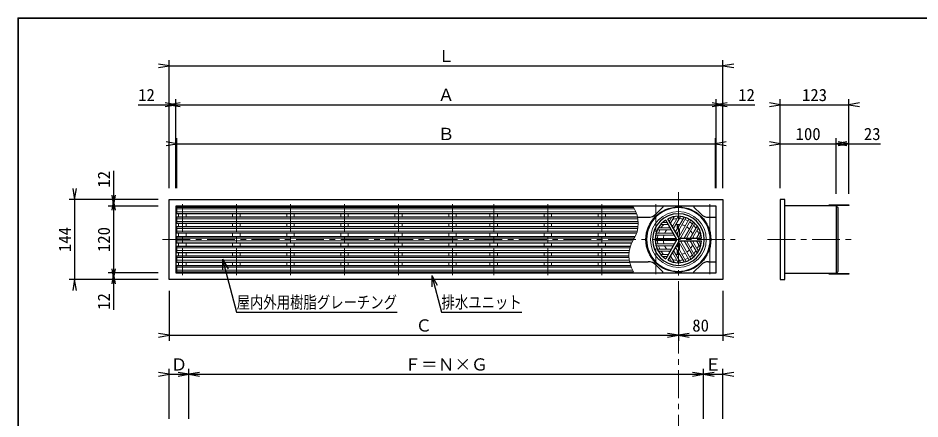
# Model space of a CAD drawing. Units: millimetres, scale not verified. Extents: x -1488 to 1365, y -1052 to 870.
# Drawn here: x -1365 to 254, y 150 to 870 of the extents above; entities that cross this region are included whole.
import ezdxf
from ezdxf.enums import TextEntityAlignment as Align

# ---------------------------------------------------------------- set-up
doc = ezdxf.new("R2010")
doc.units = ezdxf.units.MM
doc.header["$LTSCALE"] = 10
doc.linetypes.add('CHAIN1', pattern=[8, 5, -1, 1, -1])
for name, color, linetype, lineweight in [('0-0_計極細', 45, 'Continuous', 15), ('0-1_計細線', 3, 'Continuous', 25), ('0-8_枠中線', 5, 'Continuous', 35)]:
    doc.layers.add(name, color=color, linetype=linetype, lineweight=lineweight)
doc.layers.add('0-5_寸法線', color=7, linetype='Continuous')
doc.styles.add('ＭＳ ゴシック', font='')
doc.styles.get('ＭＳ ゴシック').set_extended_font_data('MS Gothic')

# ---------------------------------------------------------------- blocks, each defined once
blk = doc.blocks.new('open_arrow')
at = {"color": 0, "linetype": 'Continuous', "lineweight": -2}
blk.add_lwpolyline([(7.5, 1.25), (0, 0), (7.5, -1.25)], dxfattribs=at)

msp = doc.modelspace()

# ---------------------------------------------------------------- linework, layer by layer
at = {"layer": '0-0_計極細', "linetype": 'CHAIN1'}
for p, q in [((-179.4, 557.3), (-179.4, -131.84)), ((-1069.9, 535.86), (-1069.9, 408.18)), ((-972.9, 535.86), (-972.9, 408.18)), ((-875.9, 535.86), (-875.9, 408.18)), ((-778.9, 535.86), (-778.9, 408.18)), ((-681.9, 535.86), (-681.9, 408.18)), ((-584.9, 535.86), (-584.9, 408.18)), ((-510.9, 535.86), (-510.9, 408.18)), ((-413.9, 535.86), (-413.9, 408.18)), ((-316.9, 535.86), (-316.9, 408.18)), ((-219.9, 535.86), (-219.9, 409.71)), ((-122.9, 535.86), (-122.9, 409.71)), ((-1105.7, 472.21), (-77.45, 472.21)), ((-19.41, 472.21), (131.15, 472.21))]:
    msp.add_line(p, q, dxfattribs=at)
at = {"layer": '0-0_計極細'}
for p, q in [((-1079.9, 527.01), (-258.03, 527.01)), ((-1079.9, 522.01), (-255.65, 522.01)), ((-1076.65, 512.71), (-1076.65, 518.81)), ((-1063.15, 512.71), (-1063.15, 518.81)), ((-979.65, 512.71), (-979.65, 518.81)), ((-966.15, 512.71), (-966.15, 518.81)), ((-882.65, 512.71), (-882.65, 518.81)), ((-869.15, 512.71), (-869.15, 518.81)), ((-785.65, 512.71), (-785.65, 518.81)), ((-772.15, 512.71), (-772.15, 518.81)), ((-688.65, 512.71), (-688.65, 518.81)), ((-675.15, 512.71), (-675.15, 518.81)), ((-591.65, 512.71), (-591.65, 518.81)), ((-578.15, 512.71), (-578.15, 518.81)), ((-517.65, 512.71), (-517.65, 518.81)), ((-504.15, 512.71), (-504.15, 518.81)), ((-420.65, 512.71), (-420.65, 518.81)), ((-407.15, 512.71), (-407.15, 518.81)), ((-323.65, 512.71), (-323.65, 518.81)), ((-310.15, 512.71), (-310.15, 518.81)), ((-1079.9, 509.51), (-252.15, 509.51)), ((-1079.9, 504.51), (-251.61, 504.51)), ((-205.25, 502.57), (-201.27, 502.57)), ((-192.77, 509.78), (-194.76, 506.33)), ((-186.85, 513), (-193.45, 501.56)), ((-180.29, 512.31), (-189.25, 496.8)), ((-175.62, 513.39), (-187.95, 492.03)), ((-169.81, 511.4), (-183.75, 487.26)), ((-165.89, 511.17), (-182.44, 482.5)), ((-160.65, 508.2), (-178.24, 477.73)), ((-157.61, 506.45), (-175.2, 475.97)), ((-152.42, 503.39), (-168.97, 474.72)), ((-1079.9, 492.11), (-252.28, 492.11)), ((-1079.9, 487.11), (-253.38, 487.11)), ((-1076.65, 495.31), (-1076.65, 501.31)), ((-1063.15, 495.31), (-1063.15, 501.31)), ((-979.65, 495.31), (-979.65, 501.31)), ((-966.15, 495.31), (-966.15, 501.31)), ((-882.65, 495.31), (-882.65, 501.31)), ((-869.15, 495.31), (-869.15, 501.31)), ((-785.65, 495.31), (-785.65, 501.31)), ((-772.15, 495.31), (-772.15, 501.31)), ((-688.65, 495.31), (-688.65, 501.31)), ((-675.15, 495.31), (-675.15, 501.31)), ((-591.65, 495.31), (-591.65, 501.31)), ((-578.15, 495.31), (-578.15, 501.31)), ((-517.65, 495.31), (-517.65, 501.31)), ((-504.15, 495.31), (-504.15, 501.31)), ((-420.65, 495.31), (-420.65, 501.31)), ((-407.15, 495.31), (-407.15, 501.31)), ((-323.65, 495.31), (-323.65, 501.31)), ((-310.15, 495.31), (-310.15, 501.31)), ((-216.96, 489.52), (-192.29, 489.52)), ((-213.69, 493.03), (-195.77, 493.03)), ((-211.01, 499.05), (-197.8, 499.05)), ((-181.41, 491.31), (-181.41, 499.23)), ((-180.91, 492.18), (-180.91, 499.26)), ((-177.9, 497.4), (-177.9, 499.26)), ((-177.9, 478.33), (-177.9, 490.37)), ((-177.4, 498.27), (-177.4, 499.23)), ((-177.4, 479.2), (-177.4, 491.24)), ((-150.26, 500.11), (-164.19, 475.97)), ((-145.64, 496.08), (-157.97, 474.72)), ((-144.23, 491.49), (-153.19, 475.97)), ((-140.35, 486.16), (-146.96, 474.72)), ((-1079.9, 474.71), (-258.42, 474.71)), ((-1079.9, 469.71), (-261.39, 469.71)), ((-1076.65, 477.91), (-1076.65, 483.91)), ((-1063.15, 477.91), (-1063.15, 483.91)), ((-979.65, 477.91), (-979.65, 483.91)), ((-966.15, 477.91), (-966.15, 483.91)), ((-882.65, 477.91), (-882.65, 483.91)), ((-869.15, 477.91), (-869.15, 483.91)), ((-785.65, 477.91), (-785.65, 483.91)), ((-772.15, 477.91), (-772.15, 483.91)), ((-688.65, 477.91), (-688.65, 483.91)), ((-675.15, 477.91), (-675.15, 483.91)), ((-591.65, 477.91), (-591.65, 483.91)), ((-578.15, 477.91), (-578.15, 483.91)), ((-517.65, 477.91), (-517.65, 483.91)), ((-504.15, 477.91), (-504.15, 483.91)), ((-420.65, 477.91), (-420.65, 483.91)), ((-407.15, 477.91), (-407.15, 483.91)), ((-323.65, 477.91), (-323.65, 483.91)), ((-310.15, 477.91), (-310.15, 483.91)), ((-219.95, 473.97), (-184.76, 473.97)), ((-219.95, 470.45), (-184.76, 470.45)), ((-219.9, 479.99), (-186.79, 479.99)), ((-218.14, 483.5), (-190.27, 483.5)), ((-181.41, 480.2), (-181.41, 484.29)), ((-180.91, 479.33), (-180.91, 485.16)), ((-152.42, 441.03), (-168.97, 469.7)), ((-145.64, 448.34), (-157.97, 469.7)), ((-140.35, 458.26), (-146.96, 469.7)), ((-140.19, 479.42), (-142.18, 475.97)), ((-1079.9, 457.31), (-266.43, 457.31)), ((-1076.65, 460.51), (-1076.65, 466.51)), ((-1063.15, 460.51), (-1063.15, 466.51)), ((-979.65, 460.51), (-979.65, 466.51)), ((-966.15, 460.51), (-966.15, 466.51)), ((-882.65, 460.51), (-882.65, 466.51)), ((-869.15, 460.51), (-869.15, 466.51)), ((-785.65, 460.51), (-785.65, 466.51)), ((-772.15, 460.51), (-772.15, 466.51)), ((-688.65, 460.51), (-688.65, 466.51)), ((-675.15, 460.51), (-675.15, 466.51)), ((-591.65, 460.51), (-591.65, 466.51)), ((-578.15, 460.51), (-578.15, 466.51)), ((-517.65, 460.51), (-517.65, 466.51)), ((-504.15, 460.51), (-504.15, 466.51)), ((-420.65, 460.51), (-420.65, 466.51)), ((-407.15, 460.51), (-407.15, 466.51)), ((-323.65, 460.51), (-323.65, 466.51)), ((-310.15, 460.51), (-310.15, 466.51)), ((-219.9, 464.43), (-186.79, 464.43)), ((-218.14, 460.92), (-190.27, 460.92)), ((-216.96, 454.9), (-192.29, 454.9)), ((-169.81, 433.02), (-183.75, 457.16)), ((-165.89, 433.25), (-182.44, 461.93)), ((-181.41, 460.13), (-181.41, 464.22)), ((-180.91, 459.26), (-180.91, 465.09)), ((-160.65, 436.22), (-178.24, 466.69)), ((-177.9, 454.05), (-177.9, 466.09)), ((-177.4, 453.18), (-177.4, 465.22)), ((-157.61, 437.97), (-175.2, 468.45)), ((-150.26, 444.31), (-164.19, 468.45)), ((-144.23, 452.93), (-153.19, 468.45)), ((-140.19, 465), (-142.18, 468.45)), ((-1079.9, 452.31), (-267.53, 452.31)), ((-1079.9, 439.91), (-268.19, 439.91)), ((-1076.65, 443.11), (-1076.65, 449.11)), ((-1063.15, 443.11), (-1063.15, 449.11)), ((-979.65, 443.11), (-979.65, 449.11)), ((-966.15, 443.11), (-966.15, 449.11)), ((-882.65, 443.11), (-882.65, 449.11)), ((-869.15, 443.11), (-869.15, 449.11)), ((-785.65, 443.11), (-785.65, 449.11)), ((-772.15, 443.11), (-772.15, 449.11)), ((-688.65, 443.11), (-688.65, 449.11)), ((-675.15, 443.11), (-675.15, 449.11)), ((-591.65, 443.11), (-591.65, 449.11)), ((-578.15, 443.11), (-578.15, 449.11)), ((-517.65, 443.11), (-517.65, 449.11)), ((-504.15, 443.11), (-504.15, 449.11)), ((-420.65, 443.11), (-420.65, 449.11)), ((-407.15, 443.11), (-407.15, 449.11)), ((-323.65, 443.11), (-323.65, 449.11)), ((-310.15, 443.11), (-310.15, 449.11)), ((-213.69, 451.39), (-195.77, 451.39)), ((-211.01, 445.37), (-197.8, 445.37)), ((-205.25, 441.86), (-201.27, 441.86)), ((-192.77, 434.64), (-194.76, 438.09)), ((-186.85, 431.42), (-193.45, 442.86)), ((-180.29, 432.11), (-189.25, 447.63)), ((-175.62, 431.03), (-187.95, 452.39)), ((-181.41, 445.19), (-181.41, 453.11)), ((-180.91, 445.16), (-180.91, 452.24)), ((-177.9, 445.16), (-177.9, 447.03)), ((-177.4, 445.19), (-177.4, 446.16)), ((-1079.9, 434.91), (-267.66, 434.91)), ((-1079.9, 422.41), (-264.15, 422.41)), ((-1076.65, 425.61), (-1076.65, 431.71)), ((-1063.15, 425.61), (-1063.15, 431.71)), ((-979.65, 425.61), (-979.65, 431.71)), ((-966.15, 425.61), (-966.15, 431.71)), ((-882.65, 425.61), (-882.65, 431.71)), ((-869.15, 425.61), (-869.15, 431.71)), ((-785.65, 425.61), (-785.65, 431.71)), ((-772.15, 425.61), (-772.15, 431.71)), ((-688.65, 425.61), (-688.65, 431.71)), ((-675.15, 425.61), (-675.15, 431.71)), ((-591.65, 425.61), (-591.65, 431.71)), ((-578.15, 425.61), (-578.15, 431.71)), ((-517.65, 425.61), (-517.65, 431.71)), ((-504.15, 425.61), (-504.15, 431.71)), ((-420.65, 425.61), (-420.65, 431.71)), ((-407.15, 425.61), (-407.15, 431.71)), ((-323.65, 425.61), (-323.65, 431.71)), ((-310.15, 425.61), (-310.15, 431.71)), ((-1079.9, 417.41), (-261.77, 417.41))]:
    msp.add_line(p, q, dxfattribs=at)
for centre, radius, start, end in [((-305.83, 501.21), 54.31, 327.72738, 32.27262), ((-179.4, 472.21), 50.15, 90, 270), ((-179.4, 472.21), 50.15, 270, 90), ((-205.25, 503.57), 1, 129.50177, 270), ((-179.4, 472.21), 37.63, 123.68035, 126.22848), ((-201.27, 503.57), 1, 270, 30), ((-195.62, 506.83), 1, 210, 330), ((-179.4, 472.21), 37.63, 113.77152, 116.31965), ((-193.63, 510.28), 1, 330, 110.49823), ((-179.4, 472.21), 37.63, 93.59599, 105.50678), ((-186.41, 512.75), 0.502, 99.81001, 150), ((-181.16, 512.81), 1, 330, 92.48216), ((-179.4, 472.21), 37.63, 77.4576, 87.38711), ((-179.4, 472.21), 37.63, 77.4576, 87.38711), ((-175.18, 513.14), 0.502, 84.11294, 150), ((-170.68, 511.9), 1, 330, 77.60597), ((-179.4, 472.21), 37.63, 62.67477, 71.92708), ((-165.46, 510.92), 0.502, 70.18513, 150), ((-161.52, 508.71), 1, 330, 63.89345), ((-179.4, 472.21), 37.63, 48.07292, 57.32523), ((-156.74, 505.95), 1, 56.10655, 150), ((-152.85, 503.64), 0.502, 330, 49.81487), ((-216.96, 489.02), 0.502, 90, 155.88706), ((-179.4, 472.21), 37.63, 152.61289, 162.5424), ((-213.69, 494.04), 1, 147.51784, 270), ((-211.01, 498.55), 0.502, 90, 140.18999), ((-179.4, 472.21), 37.63, 134.49322, 146.404), ((-179.4, 472.21), 27.09, 140.29098, 155.37568), ((-197.8, 498.55), 0.502, 30, 90), ((-179.4, 472.21), 27.09, 124.78019, 129.77896), ((-195.77, 494.04), 1, 270, 30), ((-193.02, 501.31), 0.502, 150, 210), ((-192.29, 489.02), 0.502, 30, 90), ((-190.12, 497.3), 1, 210, 330), ((-179.4, 472.21), 27.09, 110.22104, 115.21981), ((-187.51, 491.78), 0.502, 150, 210), ((-184.62, 487.76), 1, 210, 330), ((-179.4, 472.21), 27.09, 84.62432, 99.70902), ((-179.4, 472.21), 27.09, 84.62432, 90), ((-179.4, 472.21), 27.09, 63.71622, 76.68065), ((-179.4, 472.21), 27.09, 43.31935, 56.28378), ((-179.4, 472.21), 27.09, 20.29098, 35.37568), ((-179.4, 472.21), 37.63, 32.61289, 42.5424), ((-149.39, 499.61), 1, 42.39403, 150), ((-179.4, 472.21), 37.63, 14.49322, 26.40401), ((-146.07, 496.33), 0.502, 330, 35.88706), ((-143.36, 490.99), 1, 27.51784, 150), ((-213.98, 443.21), 54.31, 147.72738, 212.27262), ((-219.95, 474.97), 1, 176.10043, 269.99386), ((-219.95, 469.45), 1, 90, 183.89345), ((-219.9, 479.49), 0.502, 89.99378, 169.80868), ((-218.14, 484.5), 1, 162.39403, 270), ((-179.4, 472.21), 37.63, 168.07292, 177.32523), ((-179.4, 472.21), 37.63, 182.67477, 191.92708), ((-179.4, 472.21), 27.09, 163.31935, 176.28378), ((-179.4, 472.21), 27.09, 183.71622, 196.68065), ((-190.27, 484.5), 1, 270, 30), ((-186.79, 479.49), 0.502, 30, 90), ((-184.76, 474.97), 1, 270, 30), ((-184.76, 469.45), 1, 330, 90), ((-182.01, 482.25), 0.502, 150, 210), ((-179.11, 478.23), 1, 210, 330), ((-179.11, 478.23), 1, 253.22135, 330), ((-174.33, 475.47), 1, 150, 270), ((-174.33, 468.95), 1, 90, 210), ((-169.41, 474.97), 0.502, 270, 330), ((-169.41, 469.45), 0.502, 30, 90), ((-163.33, 475.47), 1, 150, 270), ((-163.33, 468.95), 1, 90, 210), ((-158.4, 474.97), 0.502, 270, 330), ((-158.4, 469.45), 0.502, 30, 90), ((-152.32, 475.47), 1, 150, 270), ((-152.32, 468.95), 1, 90, 210), ((-179.4, 472.21), 27.09, 4.78019, 9.77896), ((-179.4, 472.21), 27.09, 350.22104, 355.21981), ((-147.39, 474.97), 0.502, 270, 330), ((-147.39, 469.45), 0.502, 30, 90), ((-141.31, 475.47), 1, 150, 270), ((-141.31, 468.95), 1, 90, 210), ((-179.4, 472.21), 37.63, 3.68035, 6.22848), ((-179.4, 472.21), 37.63, 353.77152, 356.31965), ((-139.32, 478.92), 1, 9.50177, 150), ((-219.9, 464.94), 0.502, 190.17883, 269.99383), ((-218.14, 459.92), 1, 90, 197.60597), ((-216.96, 455.4), 0.502, 204.11294, 270), ((-179.4, 472.21), 37.63, 197.4576, 207.38711), ((-179.4, 472.21), 27.09, 204.62432, 219.70902), ((-192.29, 455.4), 0.502, 270, 330), ((-190.27, 459.92), 1, 330, 90), ((-186.79, 464.94), 0.502, 270, 330), ((-184.62, 456.66), 1, 30, 150), ((-182.01, 462.18), 0.502, 150, 210), ((-179.11, 466.19), 1, 30, 150), ((-179.11, 466.19), 1, 30, 106.77865), ((-179.4, 472.21), 27.09, 303.71622, 316.68065), ((-179.4, 472.21), 27.09, 324.62432, 339.70902), ((-179.4, 472.21), 37.63, 333.596, 345.50678), ((-139.32, 465.5), 1, 210, 350.49823), ((-213.69, 450.38), 1, 90, 212.48216), ((-179.4, 472.21), 37.63, 213.59599, 225.50678), ((-205.25, 440.85), 1, 90, 230.49823), ((-179.4, 472.21), 37.63, 233.77152, 236.31965), ((-201.27, 440.85), 1, 330, 90), ((-197.8, 445.87), 0.502, 270, 330), ((-179.4, 472.21), 27.09, 230.22104, 235.21981), ((-195.62, 437.59), 1, 30, 150), ((-179.4, 472.21), 37.63, 243.68035, 246.22848), ((-195.77, 450.38), 1, 330, 90), ((-193.02, 443.11), 0.502, 149.99998, 210.00002), ((-190.12, 447.12), 1, 30, 150), ((-179.4, 472.21), 27.09, 244.78019, 249.77896), ((-187.51, 452.64), 0.502, 150, 210), ((-179.4, 472.21), 27.09, 260.29098, 275.37568), ((-179.4, 472.21), 27.09, 283.31935, 296.28378), ((-179.4, 472.21), 37.63, 288.07292, 297.32523), ((-179.4, 472.21), 37.63, 302.67477, 311.92708), ((-156.74, 438.48), 1, 210, 303.89345), ((-152.85, 440.78), 0.502, 310.18513, 30), ((-179.4, 472.21), 37.63, 317.4576, 327.38711), ((-149.39, 444.81), 1, 210, 317.60597), ((-146.07, 448.09), 0.502, 324.11294, 30), ((-143.36, 453.43), 1, 210, 332.48216), ((-193.63, 434.14), 1, 249.50177, 30), ((-179.4, 472.21), 37.63, 254.49322, 266.40401), ((-186.41, 431.67), 0.502, 210, 260.18999), ((-181.16, 431.61), 1, 267.51784, 30), ((-179.4, 472.21), 37.63, 272.61289, 282.5424), ((-175.18, 431.28), 0.502, 210, 275.88706), ((-170.68, 432.52), 1, 282.39403, 30), ((-165.46, 433.5), 0.502, 210, 289.81487), ((-161.52, 435.72), 1, 296.10655, 30)]:
    msp.add_arc(centre, radius, start, end, dxfattribs=at)
at = {"layer": '0-1_計細線'}
for p, q in [((93.6, 533.21), (93.6, 534.41)), ((103.6, 533.21), (103.6, 534.41)), ((105.6, 533.21), (105.6, 534.41)), ((107.6, 533.21), (107.6, 534.41)), ((109.6, 533.21), (109.6, 534.41)), ((123.6, 533.21), (123.6, 534.41)), ((-1079.9, 518.81), (-254.44, 518.81)), ((-207.4, 530.21), (-219.55, 518.07)), ((-207.4, 532.21), (-207.4, 530.21)), ((11.6, 533.21), (103.6, 533.21)), ((103.6, 533.21), (103.6, 411.21)), ((104.1, 530.71), (106.1, 530.71)), ((107.6, 415.21), (107.6, 529.21)), ((-252.64, 512.21), (-233.69, 512.21)), ((-182.01, 472.21), (-202.15, 507.09)), ((-178.1, 474.47), (-198.24, 509.35)), ((-125.12, 512.21), (-111.4, 512.21)), ((-1079.9, 501.31), (-251.51, 501.31)), ((-1079.9, 495.31), (-251.83, 495.31)), ((-1079.9, 483.91), (-1079.9, 495.31)), ((-1079.9, 483.91), (-254.34, 483.91)), ((-1079.9, 477.91), (-256.76, 477.91)), ((-1079.9, 466.51), (-1079.9, 477.91)), ((-182.01, 472.21), (-202.15, 437.33)), ((-178.1, 469.95), (-198.24, 435.07)), ((-178.1, 474.47), (-179.4, 476.73)), ((-178.1, 474.47), (-175.49, 474.47)), ((-178.1, 474.47), (-137.82, 474.47)), ((-178.1, 469.95), (-137.82, 469.95)), ((-1079.9, 466.51), (-263.04, 466.51)), ((-1079.9, 449.11), (-267.97, 449.11)), ((-1079.9, 431.71), (-267.06, 431.71)), ((-1079.9, 414.21), (-1079.9, 425.61)), ((-1079.9, 425.61), (-265.36, 425.61)), ((-267.17, 432.21), (-233.69, 432.21)), ((-207.4, 414.21), (-219.55, 426.35)), ((-125.12, 432.21), (-111.4, 432.21)), ((-1079.9, 414.21), (-259.9, 414.21)), ((-207.4, 412.21), (-207.4, 414.21)), ((103.6, 411.21), (11.6, 411.21)), ((93.6, 410.01), (93.6, 411.21)), ((103.6, 410.01), (103.6, 411.21)), ((104.1, 413.71), (106.1, 413.71)), ((105.6, 410.01), (105.6, 411.21)), ((107.6, 410.01), (107.6, 411.21)), ((109.6, 410.01), (109.6, 411.21)), ((123.6, 410.01), (123.6, 411.21))]:
    msp.add_line(p, q, dxfattribs=at)
for points in [[(-1093.4, 400.21), (-1093.4, 544.21), (-99.4, 544.21), (-99.4, 400.21)], [(3.6, 544.21), (3.6, 400.21), (11.6, 400.21), (11.6, 544.21)], [(91.6, 534.41), (126.6, 534.41), (126.6, 533.21), (91.6, 533.21)], [(-111.4, 532.21), (-1081.4, 532.21), (-1081.4, 412.21), (-111.4, 412.21)], [(91.6, 411.21), (126.6, 411.21), (126.6, 410.01), (91.6, 410.01)]]:
    msp.add_lwpolyline(points, close=True, dxfattribs=at)
for points in [[(-1079.9, 518.81), (-1079.9, 530.21), (-259.9, 530.21)], [(-151.4, 532.21), (-151.4, 530.21), (-139.26, 518.07)], [(-1079.9, 501.31), (-1079.9, 512.71), (-252.74, 512.71)], [(-1079.9, 449.11), (-1079.9, 460.51), (-265.46, 460.51)], [(-1079.9, 431.71), (-1079.9, 443.11), (-268.29, 443.11)], [(-151.4, 412.21), (-151.4, 414.21), (-139.26, 426.35)]]:
    msp.add_lwpolyline(points, dxfattribs=at)
msp.add_circle((-179.4, 472.21), 58.2, dxfattribs=at)
for centre, radius, start, end in [((-179.4, 472.21), 57.2, 90, 270), ((-179.4, 472.21), 46.41, 90, 270), ((-179.4, 472.21), 57.2, 270, 90), ((-179.4, 472.21), 46.41, 270, 90), ((104.1, 531.21), 0.5, 180, 270), ((106.1, 529.21), 1.5, 0, 90), ((-233.69, 532.21), 20, 270, 315), ((-179.4, 472.21), 41.65, 123.10792, 236.89208), ((-179.4, 472.21), 41.65, 90, 116.89208), ((-179.4, 472.21), 41.65, 3.10792, 90), ((-125.12, 532.21), 20, 225, 270), ((-140.79, 486.41), 0.502, 330, 20.18999), ((-179.4, 472.21), 41.65, 270, 356.89208), ((-140.79, 458.01), 0.502, 339.81001, 30), ((-211.01, 445.87), 0.502, 219.81001, 270), ((-233.69, 412.21), 20, 45, 90), ((-179.4, 472.21), 41.65, 243.10792, 270), ((-125.12, 412.21), 20, 90, 135), ((104.1, 413.21), 0.5, 90, 180), ((106.1, 415.21), 1.5, 270, 360)]:
    msp.add_arc(centre, radius, start, end, dxfattribs=at)
at = {"layer": '0-5_寸法線'}
for p, q in [((-1093.4, 564.21), (-1093.4, 794.21)), ((-99.4, 564.21), (-99.4, 794.21)), ((-1093.4, 784.21), (-99.4, 784.21)), ((-1149.29, 714.21), (-1081.4, 714.21)), ((-1081.4, 564.21), (-1081.4, 724.21)), ((-1081.4, 714.21), (-111.4, 714.21)), ((-111.4, 564.21), (-111.4, 724.21)), ((-111.4, 714.21), (-41.89, 714.21)), ((3.6, 564.21), (3.6, 724.21)), ((3.6, 714.21), (126.6, 714.21)), ((126.6, 554.41), (126.6, 724.21)), ((-1079.9, 564.21), (-1079.9, 654.21)), ((-112.9, 564.21), (-112.9, 654.21)), ((3.6, 564.21), (3.6, 654.21)), ((103.6, 554.41), (103.6, 654.21)), ((126.6, 554.41), (126.6, 654.21)), ((-1079.9, 644.21), (-112.9, 644.21)), ((3.6, 644.21), (103.6, 644.21)), ((103.6, 644.21), (183.71, 644.21)), ((-1193.4, 595.38), (-1193.4, 532.21)), ((-1113.4, 544.21), (-1273.4, 544.21)), ((-1263.4, 544.21), (-1263.4, 400.21)), ((-1113.4, 532.21), (-1203.4, 532.21)), ((-1193.4, 532.21), (-1193.4, 412.21)), ((-998, 437.03), (-988, 419.71)), ((-998, 437.03), (-998, 417.03)), ((-1113.4, 412.21), (-1203.4, 412.21)), ((-1193.4, 412.21), (-1193.4, 345.96)), ((-622.24, 407.49), (-612.24, 390.17)), ((-622.24, 407.49), (-622.24, 387.49)), ((-1113.4, 400.21), (-1273.4, 400.21)), ((-1093.4, 380.21), (-1093.4, 290.21)), ((-179.4, 380.21), (-179.4, 290.21)), ((-99.4, 380.21), (-99.4, 290.21)), ((-1093.4, 300.21), (-179.4, 300.21)), ((-179.4, 300.21), (-99.4, 300.21)), ((-1093.4, 150.21), (-1093.4, 240.21)), ((-1093.4, 230.21), (-1058.4, 230.21)), ((-1058.4, 150.21), (-1058.4, 240.21)), ((-1058.4, 230.21), (-134.4, 230.21)), ((-134.4, 150.21), (-134.4, 240.21)), ((-134.4, 230.21), (-99.4, 230.21)), ((-99.4, 150.21), (-99.4, 240.21))]:
    msp.add_line(p, q, dxfattribs=at)
for points in [[(-998, 437.03), (-972.51, 341.88), (-684.51, 341.88)], [(-622.24, 407.49), (-604.66, 341.88), (-460.66, 341.88)]]:
    msp.add_lwpolyline(points, dxfattribs=at)
at = {"layer": '0-8_枠中線'}
msp.add_lwpolyline([(-1365, -930), (-1365, 870), (1365, 870), (1365, -930)], close=True, dxfattribs=at)

# ---------------------------------------------------------------- block references
at = {"layer": '0-5_寸法線', "xscale": 2.58, "yscale": 2.58}
for p, rotation in [((-1093.4, 784.21), 180), ((-1081.4, 714.21), 180), ((-99.4, 714.21), 180), ((3.6, 714.21), 180), ((-1079.9, 644.21), 180), ((3.6, 644.21), 180), ((126.6, 644.21), 180), ((-1263.4, 544.21), 90), ((-1193.4, 532.21), 90), ((-1193.4, 544.21), 270), ((-1193.4, 400.21), 90), ((-1193.4, 412.21), 270), ((-1263.4, 400.21), 270), ((-1093.4, 300.21), 180), ((-179.4, 300.21), 180), ((-1093.4, 230.21), 180), ((-1058.4, 230.21), 180), ((-134.4, 230.21), 180)]:
    msp.add_blockref('open_arrow', p, dxfattribs=dict(at, rotation=rotation))
for p in [(-99.4, 784.21), (-1093.4, 714.21), (-111.4, 714.21), (126.6, 714.21), (-112.9, 644.21), (103.6, 644.21), (-179.4, 300.21), (-99.4, 300.21), (-1058.4, 230.21), (-134.4, 230.21), (-99.4, 230.21)]:
    msp.add_blockref('open_arrow', p, dxfattribs=at)

# ---------------------------------------------------------------- texts
at = {"layer": '0-5_寸法線', "style": 'ＭＳ ゴシック'}
for s, p in [('Ｌ', (-611.4, 784.21)), ('12', (-1149.29, 714.21)), ('Ａ', (-611.4, 714.21)), ('12', (-71.89, 714.21)), ('123', (42.6, 714.21)), ('Ｂ', (-611.4, 644.21)), ('100', (31.1, 644.21)), ('23', (153.71, 644.21)), ('Ｃ', (-651.4, 300.21)), ('80', (-154.4, 300.21)), ('Ｆ＝Ｎ×Ｇ', (-671.4, 230.21)), ('Ｄ', (-1090.9, 230.21)), ('Ｅ', (-131.9, 230.21))]:
    msp.add_text(s, height=21.99, dxfattribs=at).set_placement(p, align=Align.BOTTOM_LEFT)
for s, p in [('12', (-1193.4, 565.38)), ('144', (-1263.4, 449.71)), ('120', (-1193.4, 449.71)), ('12', (-1193.4, 345.96))]:
    msp.add_text(s, height=21.99, rotation=90, dxfattribs=at).set_placement(p, align=Align.BOTTOM_LEFT)
at = {"layer": '0-5_寸法線', "style": 'ＭＳ ゴシック', "width": 0.8}
for s, p in [('屋内外用樹脂グレーチング', (-972.51, 341.88)), ('排水ユニット', (-604.66, 341.88))]:
    msp.add_text(s, height=21.99, dxfattribs=at).set_placement(p, align=Align.BOTTOM_LEFT)

doc.saveas('drawing.dxf')
